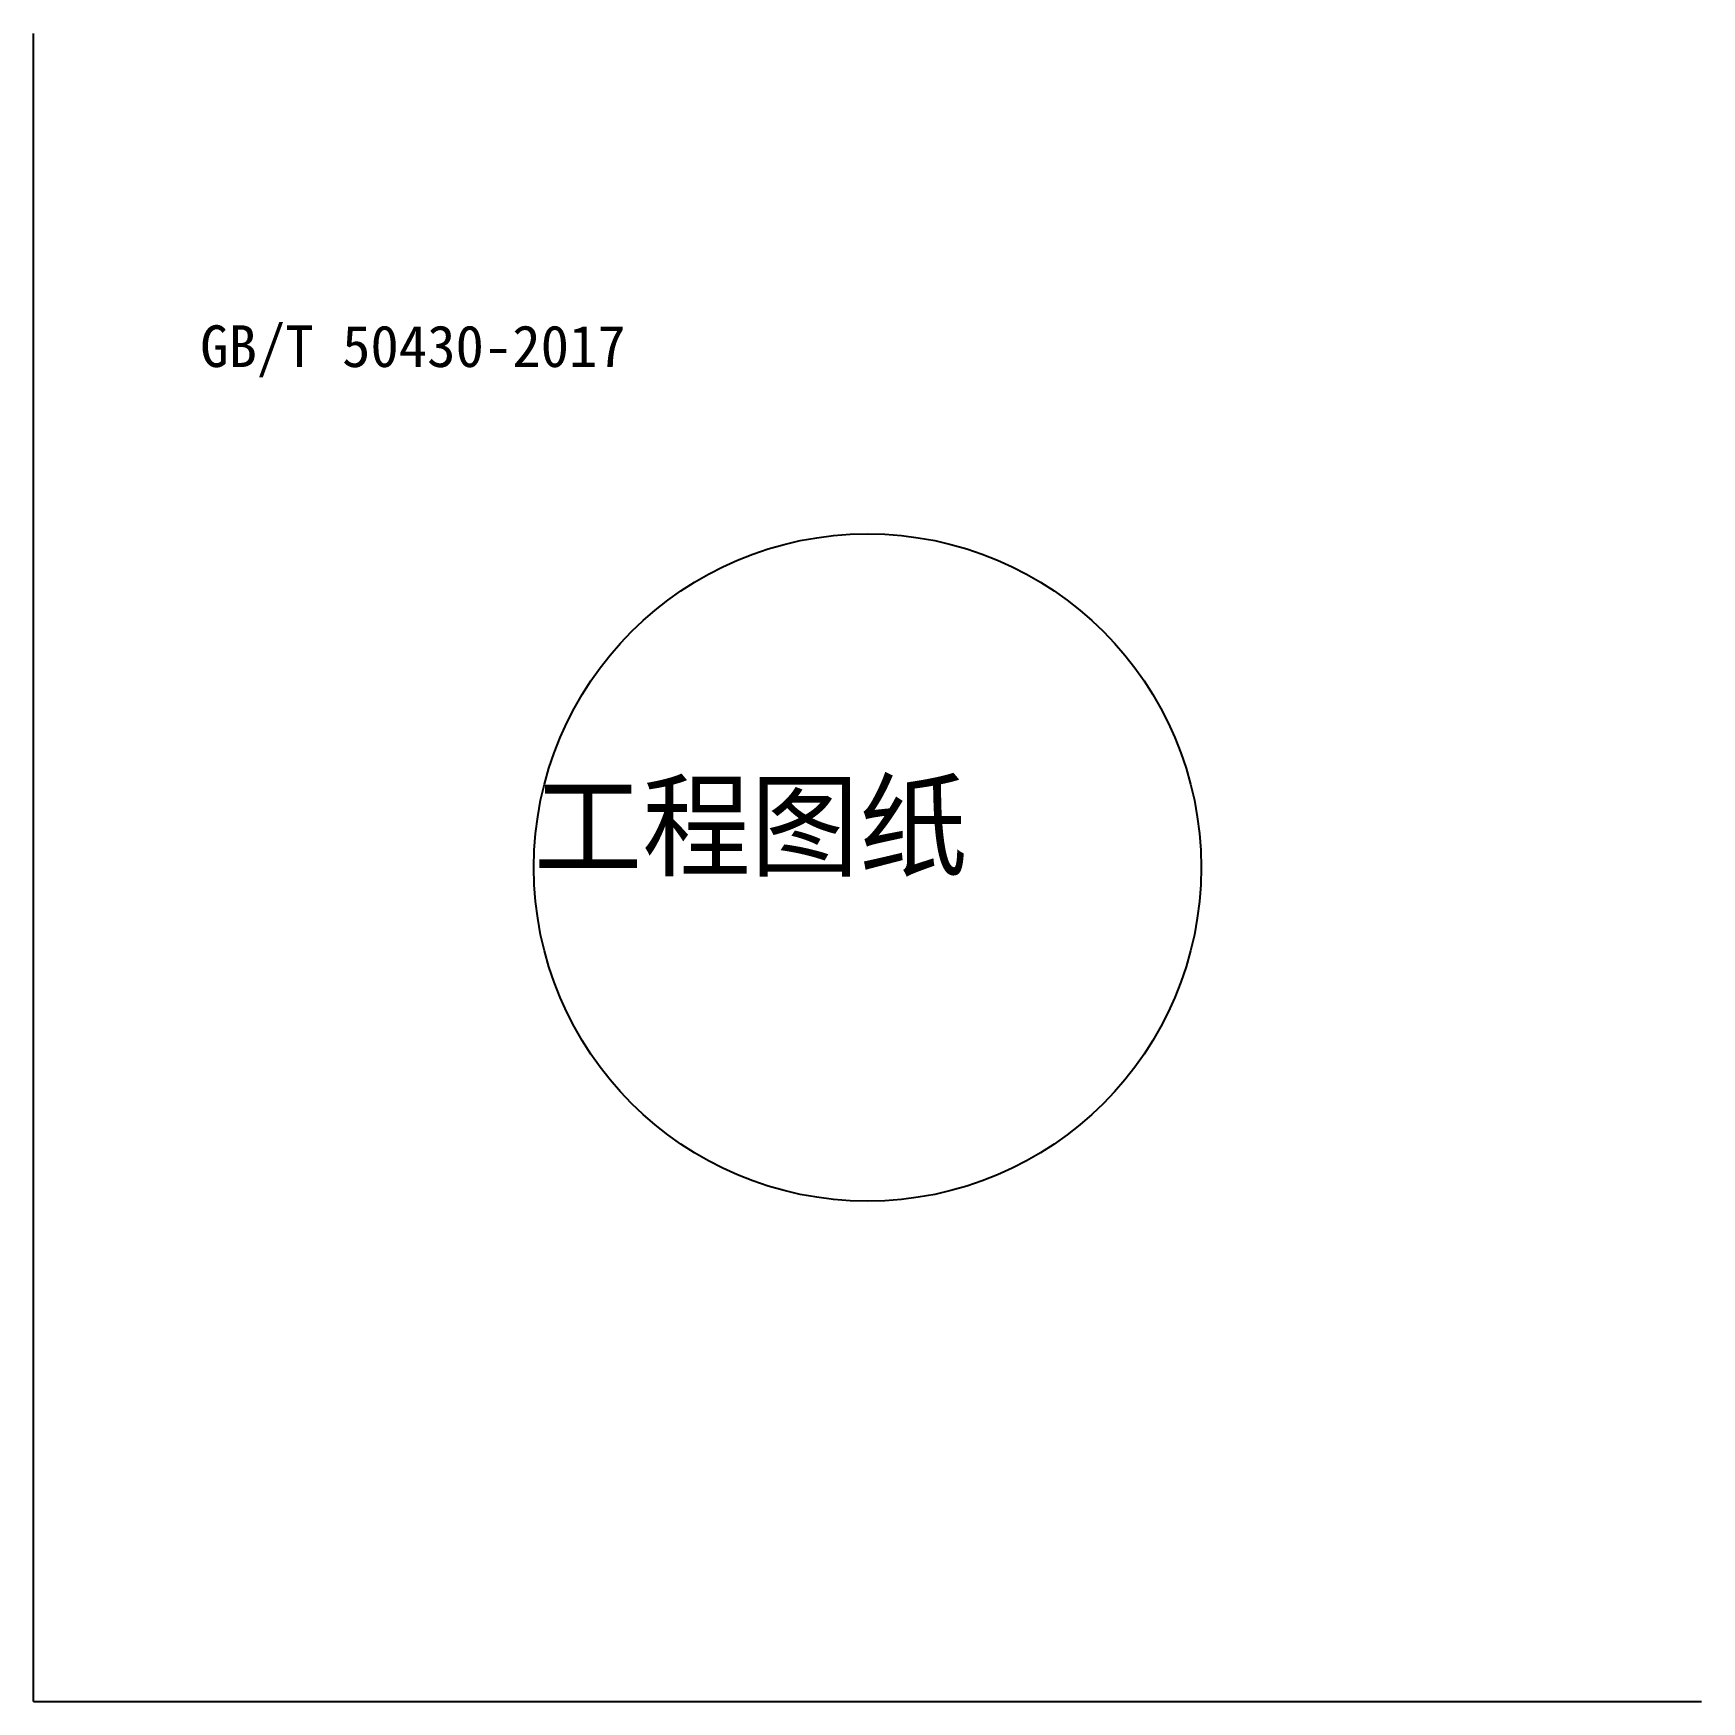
# Model space of a CAD drawing. Header units: metres. Extents: x 0 to 100, y 0 to 100.
import ezdxf

# ---------------------------------------------------------------- set-up
doc = ezdxf.new("R2010")
doc.units = ezdxf.units.M

msp = doc.modelspace()

# ---------------------------------------------------------------- linework, layer by layer
for q in [(0, 100), (100, 0)]:
    msp.add_line((0, 0), q)
msp.add_circle((50, 50), 20)

# ---------------------------------------------------------------- texts
for s, height, p in [('GB/T 50430-2017', 2.5, (10, 80)), ('工程图纸', 5, (30, 50))]:
    msp.add_text(s, height=height).set_placement(p)

doc.saveas('drawing.dxf')
